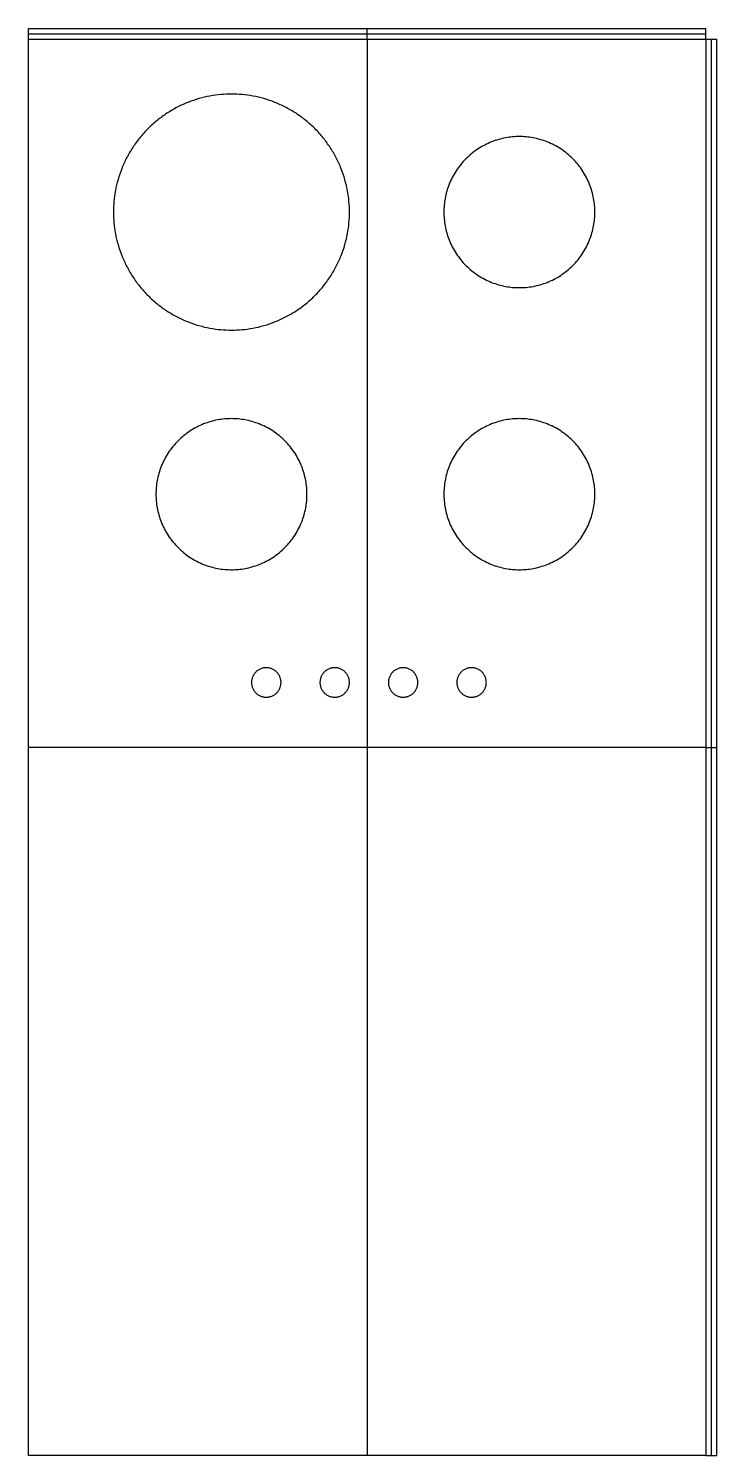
# Model space of a CAD drawing. Header units: millimetres. Extents: x 16953 to 17536, y -5812 to -4603.
import ezdxf

# ---------------------------------------------------------------- set-up
doc = ezdxf.new("R2010")
doc.units = ezdxf.units.MM
doc.header["$MEASUREMENT"] = 0
doc.layers.add('kookplaat', color=7, linetype='Continuous', true_color=0xc80000)

msp = doc.modelspace()

# ---------------------------------------------------------------- linework, layer by layer
at = {"layer": 'kookplaat'}
for p, q in [((17239.8, -4612.2, 832), (17239.8, -5812.2, 832)), ((17526.8, -5212.2, 832), (16952.8, -5212.2, 832))]:
    msp.add_line(p, q, dxfattribs=at)
for points in [[(16952.8, -4603.2, 882), (17239.8, -4603.2, 882), (17526.8, -4603.2, 882)], [(16952.8, -4612.2, 882), (16952.8, -4607.7, 882), (16952.8, -4603.2, 882)], [(17239.8, -4612.2, 882), (17239.8, -4607.7, 882), (17239.8, -4603.2, 882)], [(17526.8, -4612.2, 882), (17526.8, -4607.7, 882), (17526.8, -4603.2, 882)], [(16952.8, -4607.7, 882), (17239.8, -4607.7, 882), (17526.8, -4607.7, 882)], [(16952.8, -4612.2, 882), (17239.8, -4612.2, 882), (17526.8, -4612.2, 882)], [(16952.8, -4612.2, 832), (17239.8, -4612.2, 832), (17526.8, -4612.2, 832)], [(16952.8, -4612.2, 832), (16952.8, -4612.2, 857), (16952.8, -4612.2, 882)], [(16952.8, -5812.2, 823), (16952.8, -5212.2, 823), (16952.8, -4612.2, 823)], [(16952.8, -4612.2, 823), (16952.8, -4612.2, 827.5), (16952.8, -4612.2, 832)], [(16952.8, -5812.2, 832), (16952.8, -5212.2, 832), (16952.8, -4612.2, 832)], [(16952.8, -4612.2, 857), (17239.8, -4612.2, 857), (17526.8, -4612.2, 857)], [(16952.8, -5812.2, 827.5), (16952.8, -5212.2, 827.5), (16952.8, -4612.2, 827.5)], [(17239.8, -4612.2, 832), (17239.8, -4612.2, 857), (17239.8, -4612.2, 882)], [(17526.8, -4612.2, 882), (17526.8, -5212.2, 882), (17526.8, -5812.2, 882)], [(17526.8, -4612.2, 882), (17531.3, -4612.2, 882), (17535.8, -4612.2, 882)], [(17526.8, -4612.2, 832), (17526.8, -5212.2, 832), (17526.8, -5812.2, 832)], [(17526.8, -4612.2, 832), (17526.8, -4612.2, 857), (17526.8, -4612.2, 882)], [(17526.8, -4612.2, 857), (17526.8, -5212.2, 857), (17526.8, -5812.2, 857)], [(17531.3, -4612.2, 882), (17531.3, -5212.2, 882), (17531.3, -5812.2, 882)], [(17535.8, -4612.2, 882), (17535.8, -5212.2, 882), (17535.8, -5812.2, 882)], [(16952.8, -5212.2, 823), (16952.8, -5212.2, 827.5), (16952.8, -5212.2, 832)], [(17526.8, -5212.2, 882), (17531.3, -5212.2, 882), (17535.8, -5212.2, 882)], [(17526.8, -5212.2, 832), (17526.8, -5212.2, 857), (17526.8, -5212.2, 882)], [(16952.8, -5812.2, 823), (16952.8, -5812.2, 827.5), (16952.8, -5812.2, 832)], [(17526.8, -5812.2, 823), (17239.8, -5812.2, 823), (16952.8, -5812.2, 823)], [(17526.8, -5812.2, 832), (17239.8, -5812.2, 832), (16952.8, -5812.2, 832)], [(17526.8, -5812.2, 827.5), (17239.8, -5812.2, 827.5), (16952.8, -5812.2, 827.5)], [(17239.8, -5812.2, 823), (17239.8, -5812.2, 827.5), (17239.8, -5812.2, 832)], [(17526.8, -5812.2, 882), (17531.3, -5812.2, 882), (17535.8, -5812.2, 882)], [(17526.8, -5812.2, 832), (17526.8, -5812.2, 857), (17526.8, -5812.2, 882)], [(17526.8, -5812.2, 823), (17526.8, -5812.2, 827.5), (17526.8, -5812.2, 832)]]:
    msp.add_open_spline(points, degree=2, dxfattribs=at)
for points, knots in [([(17124.8, -4858.7, 832), (17024.8, -4858.7, 832), (17024.8, -4758.7, 832), (17024.8, -4658.7, 832), (17124.8, -4658.7, 832), (17224.8, -4658.7, 832), (17224.8, -4758.7, 832), (17224.8, -4858.7, 832), (17124.8, -4858.7, 832)], [-628.318531, -628.318531, -628.318531, -471.238898, -471.238898, -314.159265, -314.159265, -157.079633, -157.079633, 0, 0, 0]), ([(17368.8, -4822.7, 832), (17304.8, -4822.7, 832), (17304.8, -4758.7, 832), (17304.8, -4694.7, 832), (17368.8, -4694.7, 832), (17432.8, -4694.7, 832), (17432.8, -4758.7, 832), (17432.8, -4822.7, 832), (17368.8, -4822.7, 832)], [-402.12386, -402.12386, -402.12386, -301.592895, -301.592895, -201.06193, -201.06193, -100.530965, -100.530965, 0, 0, 0]), ([(17124.8, -5061.7, 832), (17060.8, -5061.7, 832), (17060.8, -4997.7, 832), (17060.8, -4933.7, 832), (17124.8, -4933.7, 832), (17188.8, -4933.7, 832), (17188.8, -4997.7, 832), (17188.8, -5061.7, 832), (17124.8, -5061.7, 832)], [-402.12386, -402.12386, -402.12386, -301.592895, -301.592895, -201.06193, -201.06193, -100.530965, -100.530965, 0, 0, 0]), ([(17368.8, -5061.7, 832), (17304.8, -5061.7, 832), (17304.8, -4997.7, 832), (17304.8, -4933.7, 832), (17368.8, -4933.7, 832), (17432.8, -4933.7, 832), (17432.8, -4997.7, 832), (17432.8, -5061.7, 832), (17368.8, -5061.7, 832)], [-402.12386, -402.12386, -402.12386, -301.592895, -301.592895, -201.06193, -201.06193, -100.530965, -100.530965, 0, 0, 0]), ([(17368.8, -5061.7, 832), (17304.8, -5061.7, 832), (17304.8, -4997.7, 832), (17304.8, -4933.7, 832), (17368.8, -4933.7, 832), (17432.8, -4933.7, 832), (17432.8, -4997.7, 832), (17432.8, -5061.7, 832), (17368.8, -5061.7, 832)], [-402.12386, -402.12386, -402.12386, -301.592895, -301.592895, -201.06193, -201.06193, -100.530965, -100.530965, 0, 0, 0]), ([(17154.3, -5169.7, 832), (17141.8, -5169.7, 832), (17141.8, -5157.2, 832), (17141.8, -5144.7, 832), (17154.3, -5144.7, 832), (17166.8, -5144.7, 832), (17166.8, -5157.2, 832), (17166.8, -5169.7, 832), (17154.3, -5169.7, 832)], [-78.539816, -78.539816, -78.539816, -58.904862, -58.904862, -39.269908, -39.269908, -19.634954, -19.634954, 0, 0, 0]), ([(17212.3, -5169.7, 832), (17199.8, -5169.7, 832), (17199.8, -5157.2, 832), (17199.8, -5144.7, 832), (17212.3, -5144.7, 832), (17224.8, -5144.7, 832), (17224.8, -5157.2, 832), (17224.8, -5169.7, 832), (17212.3, -5169.7, 832)], [-78.539816, -78.539816, -78.539816, -58.904862, -58.904862, -39.269908, -39.269908, -19.634954, -19.634954, 0, 0, 0]), ([(17270.3, -5169.7, 832), (17257.8, -5169.7, 832), (17257.8, -5157.2, 832), (17257.8, -5144.7, 832), (17270.3, -5144.7, 832), (17282.8, -5144.7, 832), (17282.8, -5157.2, 832), (17282.8, -5169.7, 832), (17270.3, -5169.7, 832)], [-78.539816, -78.539816, -78.539816, -58.904862, -58.904862, -39.269908, -39.269908, -19.634954, -19.634954, 0, 0, 0]), ([(17328.3, -5169.7, 832), (17315.8, -5169.7, 832), (17315.8, -5157.2, 832), (17315.8, -5144.7, 832), (17328.3, -5144.7, 832), (17340.8, -5144.7, 832), (17340.8, -5157.2, 832), (17340.8, -5169.7, 832), (17328.3, -5169.7, 832)], [-78.539816, -78.539816, -78.539816, -58.904862, -58.904862, -39.269908, -39.269908, -19.634954, -19.634954, 0, 0, 0])]:
    msp.add_rational_spline(points, [1, 0.707106781187, 1, 0.707106781187, 1, 0.707106781187, 1, 0.707106781187, 1], degree=2, knots=knots, dxfattribs=at)

doc.saveas('drawing.dxf')
